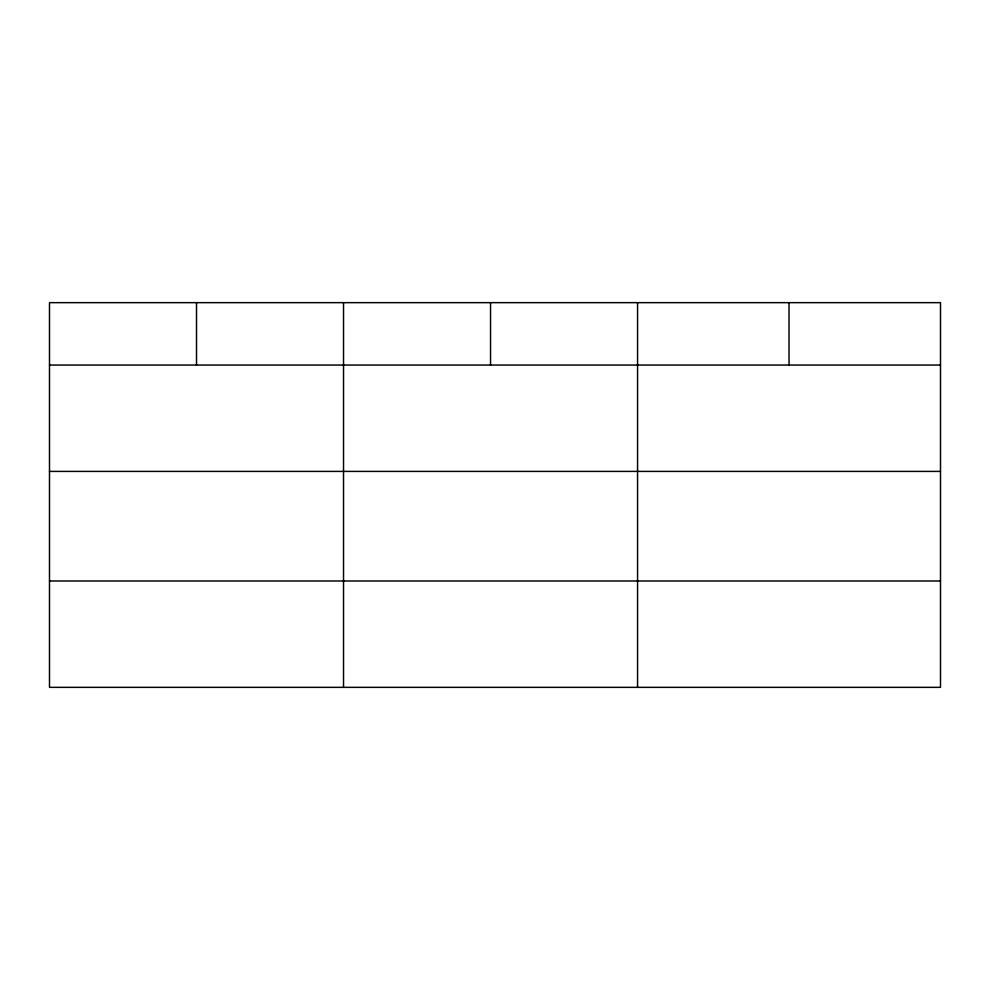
<?xml version="1.0" encoding="UTF-8"?>
<svg xmlns="http://www.w3.org/2000/svg" width="990" height="990" viewBox="0 0 990 990"><rect width="100%" height="100%" fill="white"/><g stroke="black" fill="none" stroke-linecap="round" stroke-linejoin="round"><path stroke-width="1.49" d="M940.5 471.401L940.5 302.655L49.5 302.655L49.5 687.345L940.5 687.345L940.5 471.401L49.5 471.401M49.5 365.05L940.5 365.05M49.5 580.982L940.5 580.982M789.03 302.655L789.03 365.05M637.56 302.655L637.56 687.345M490.545 302.655L490.545 365.05M343.53 302.655L343.53 687.345M196.515 302.655L196.515 365.05"/></g></svg>
